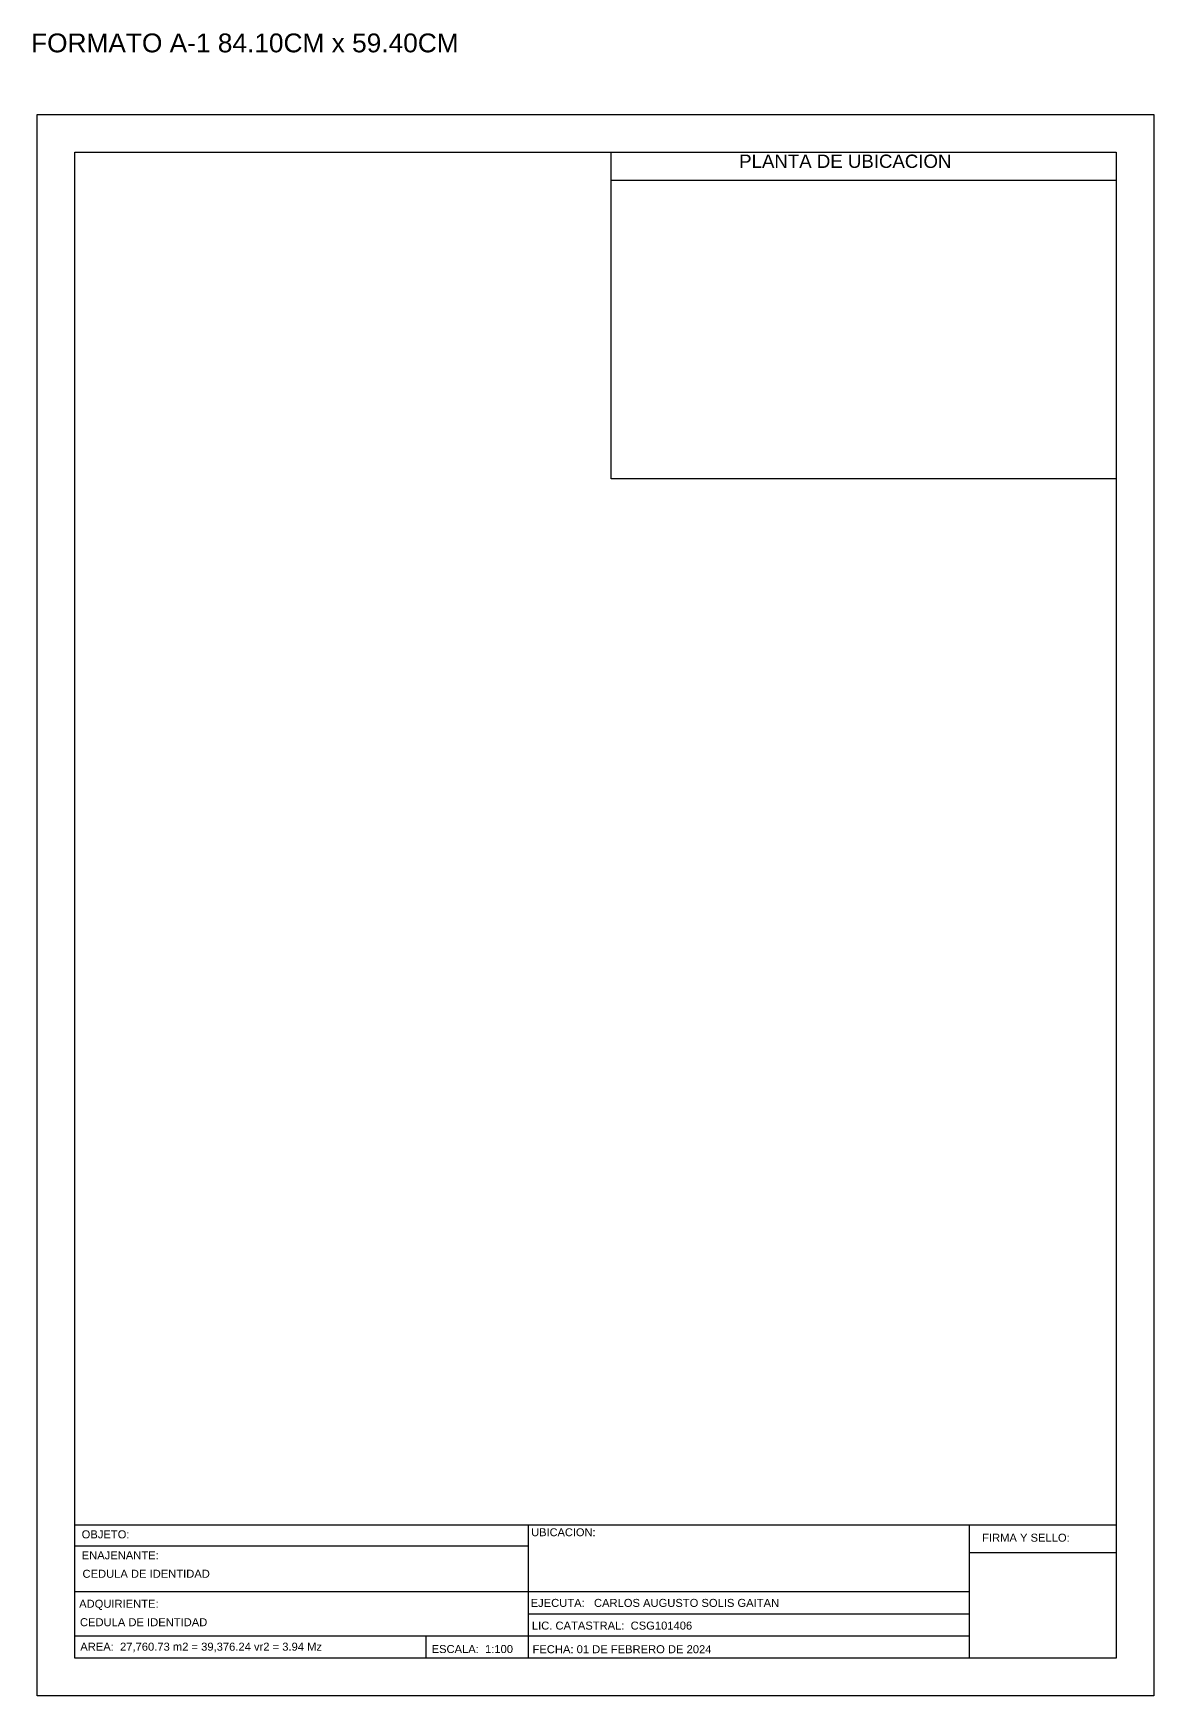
# Model space of a CAD drawing. Header units: metres. Extents: x 615331 to 657292, y 1301217 to 1321009.
# Drawn here: x 615331.4 to 615391, y 1314924.3 to 1315012.7 of the extents above; entities that cross this region are included whole.
import ezdxf

# ---------------------------------------------------------------- set-up
doc = ezdxf.new("R2010")
doc.units = ezdxf.units.M
doc.layers.add('CAJETIN', color=5, linetype='Continuous')
doc.layers.add('TEXTO 2', color=7, linetype='Continuous')
doc.styles.add('CAJETIN 2', font='arial.ttf', dxfattribs={"height": 0.25})
doc.styles.add('PI', font='arial.ttf', dxfattribs={"height": 0.4})

msp = doc.modelspace()

# ---------------------------------------------------------------- linework, layer by layer
for p, q in [((615362.12342, 1314989.03359), (615362.12342, 1315006.40905)), ((615388.99054, 1314989.03359), (615362.12342, 1314989.03359))]:
    msp.add_line(p, q)
msp.add_lwpolyline([(615331.59054, 1314924.30905), (615331.59054, 1315008.40905), (615390.99054, 1315008.40905), (615390.99054, 1314924.30905)], close=True)
at = {"layer": 'CAJETIN'}
msp.add_lwpolyline([(615333.59054, 1314926.30905), (615333.59054, 1315006.40905), (615388.99054, 1315006.40905), (615388.99054, 1314926.30905)], close=True, dxfattribs=at)
at = {"layer": 'TEXTO 2'}
for p, q in [((615362.12342, 1315004.90905), (615388.99054, 1315004.90905)), ((615333.59054, 1314933.4041), (615388.99054, 1314933.4041)), ((615357.73053, 1314926.30905), (615357.73053, 1314933.4041)), ((615381.18456, 1314926.30905), (615381.18456, 1314933.4041)), ((615333.59054, 1314932.29058), (615357.73053, 1314932.29058)), ((615381.18456, 1314931.93356), (615388.99054, 1314931.93356)), ((615333.59054, 1314929.85657), (615357.73053, 1314929.85657)), ((615357.73053, 1314929.85657), (615381.18456, 1314929.85657)), ((615363.44694, 1314929.85657), (615381.18456, 1314929.85657)), ((615357.73053, 1314928.67407), (615381.18456, 1314928.67407)), ((615333.59054, 1314927.49156), (615381.18456, 1314927.49156)), ((615345.70931, 1314927.49156), (615381.18456, 1314927.49156)), ((615352.27619, 1314927.49156), (615352.27619, 1314926.30905))]:
    msp.add_line(p, q, dxfattribs=at)

# ---------------------------------------------------------------- texts
at = {"style": 'CAJETIN 2'}
msp.add_text('FORMATO A-1 84.10CM x 59.40CM', height=1, dxfattribs=at).set_placement((615331.27059, 1315011.71127))
at = {"layer": 'TEXTO 2', "style": 'PI'}
for s, height, p in [('PLANTA DE UBICACION', 0.7095051, (615368.93792, 1315005.5646)), ('OBJETO:  ', 0.425703, (615333.96086, 1314932.67974)), ('UBICACION: ', 0.4197905, (615357.87443, 1314932.79469)), ('FIRMA Y SELLO:', 0.425703, (615381.86102, 1314932.50179)), ('ENAJENANTE: ', 0.425703, (615333.96179, 1314931.5657)), ('CEDULA DE IDENTIDAD ', 0.425703, (615334.00595, 1314930.58366)), ('ADQUIRIENTE: ', 0.425703, (615333.82602, 1314928.98875)), ('EJECUTA:   CARLOS AUGUSTO SOLIS GAITAN', 0.425703, (615357.84436, 1314929.03374)), ('CEDULA DE IDENTIDAD ', 0.425703, (615333.87019, 1314928.00671)), ('LIC. CATASTRAL:  CSG101406', 0.425703, (615357.91015, 1314927.82702)), ('AREA:  27,760.73 m2 = 39,376.24 vr2 = 3.94 Mz', 0.425703, (615333.88739, 1314926.70596)), ('ESCALA:  1:100', 0.425703, (615352.57545, 1314926.58106)), ('FECHA: 01 DE FEBRERO DE 2024', 0.425703, (615357.94536, 1314926.57066))]:
    msp.add_text(s, height=height, dxfattribs=at).set_placement(p)

doc.saveas('drawing.dxf')
